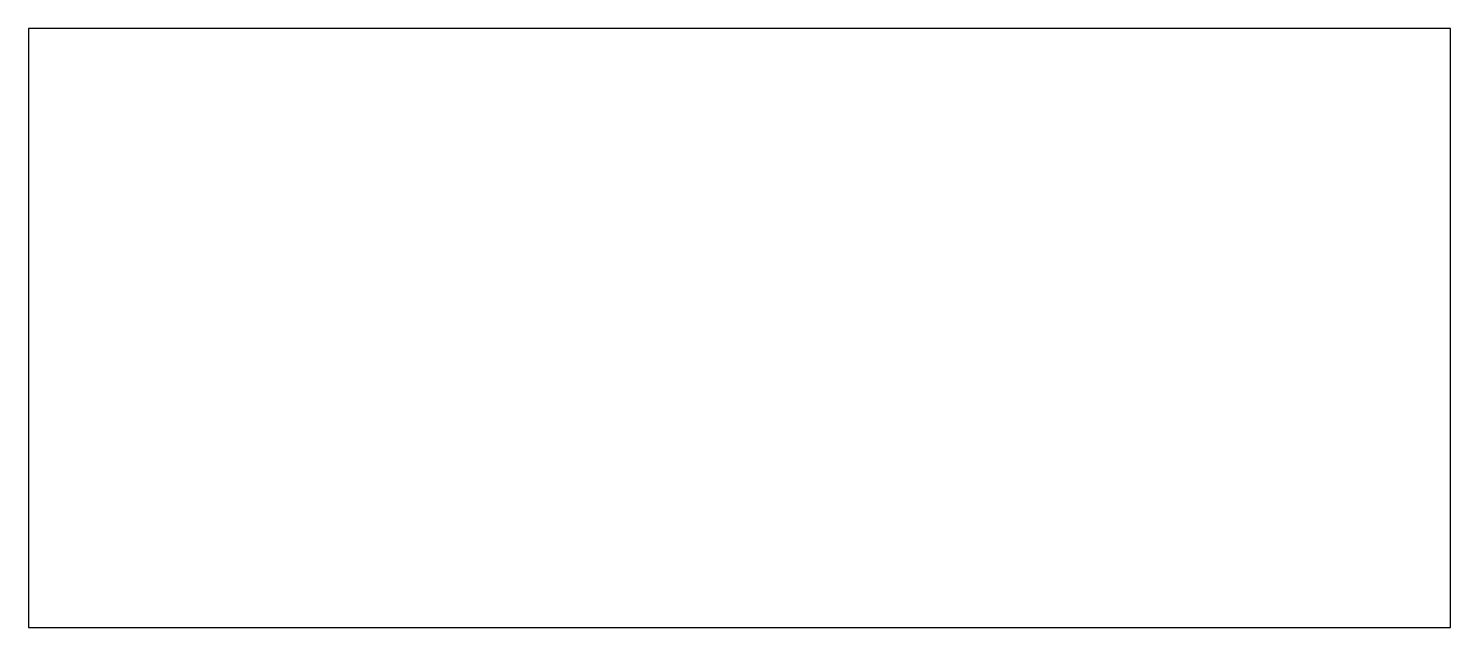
# Model space of a CAD drawing. Header units: inches. Extents: x 0 to 19, y 12 to 20.
import ezdxf

# ---------------------------------------------------------------- set-up
doc = ezdxf.new("R2010")
doc.units = ezdxf.units.IN
doc.layers.get('0').update_dxf_attribs({"linetype": 'CONTINUOUS'})

msp = doc.modelspace()

# ---------------------------------------------------------------- linework, layer by layer
msp.add_lwpolyline([(0, 12), (19, 12), (19, 20), (0, 20)], close=True)

doc.saveas('drawing.dxf')
